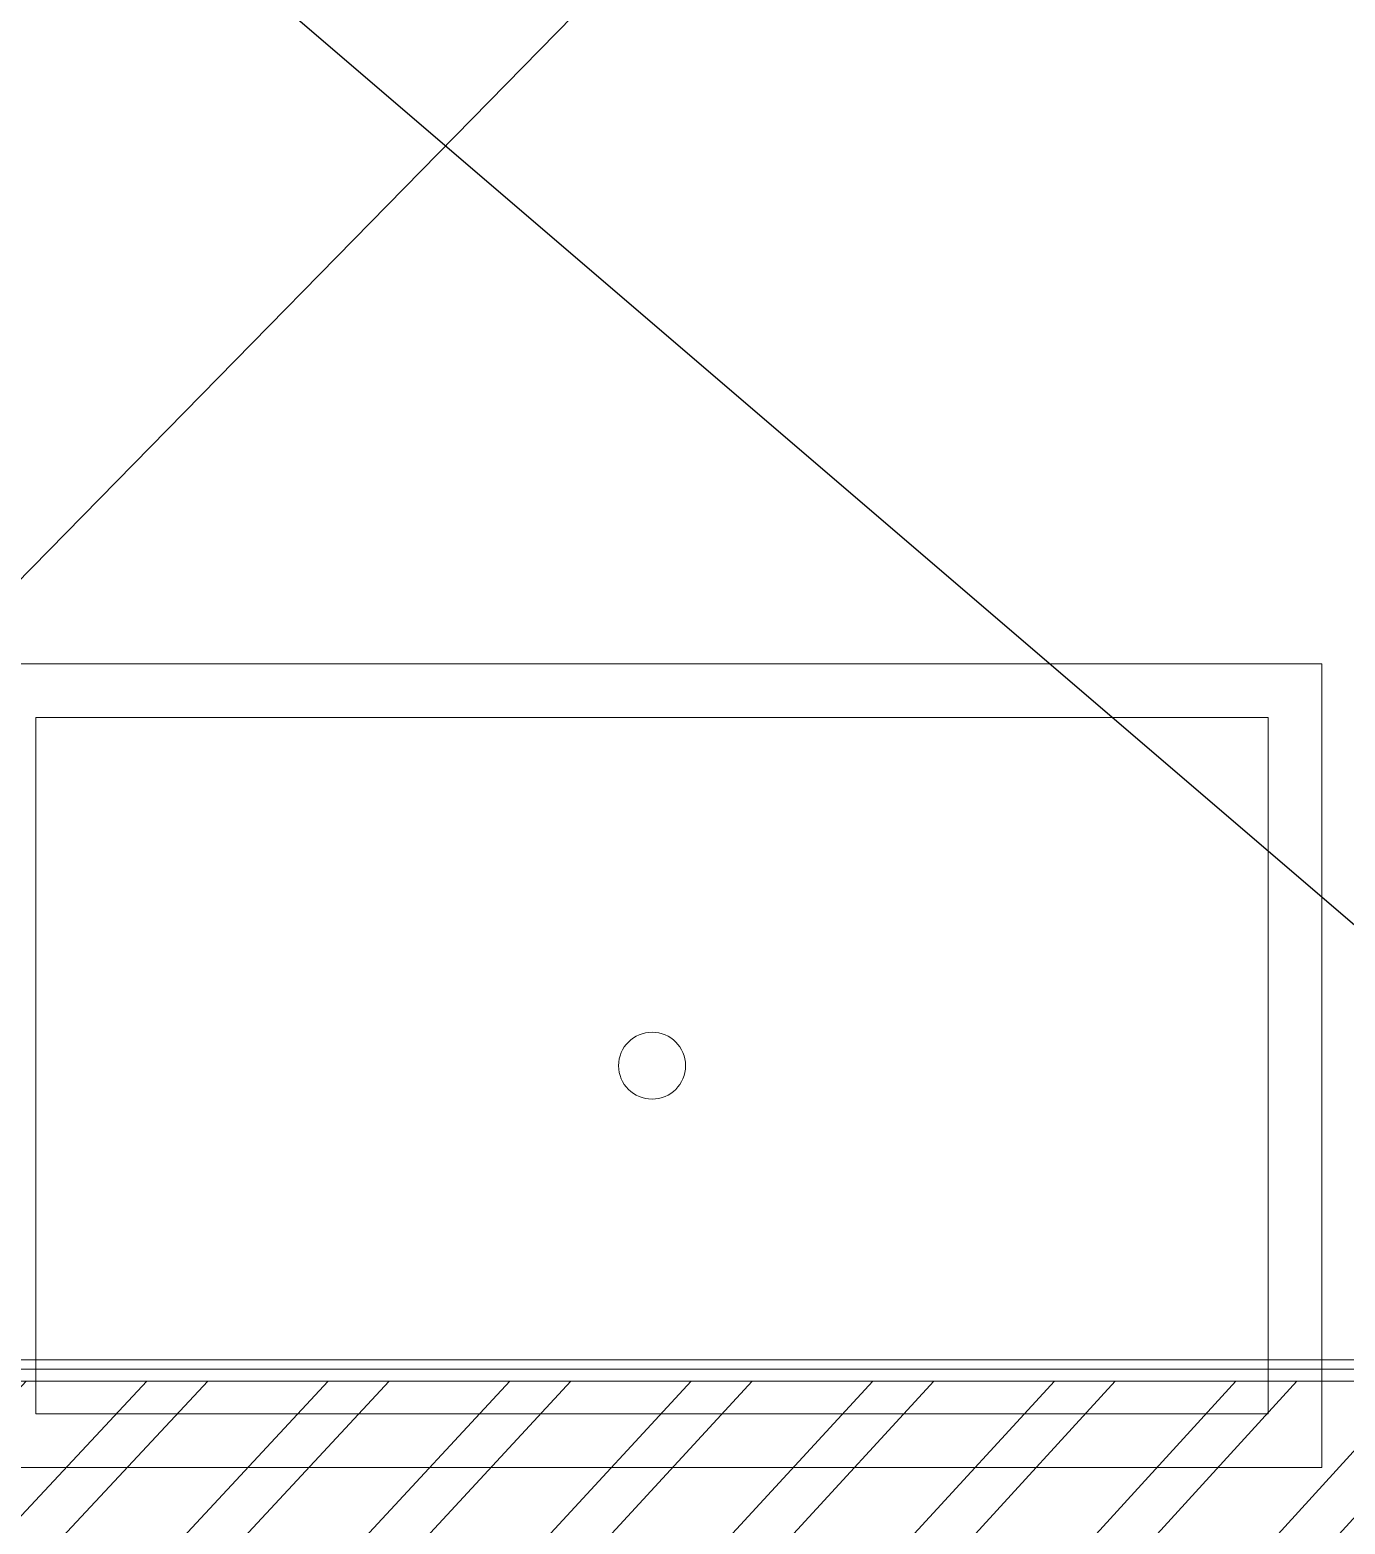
# Model space of a CAD drawing. Header units: millimetres. Extents: x -32 to 417638015, y -35 to 175284279.
# Drawn here: x 416314370 to 416315352, y 175266169 to 175267285 of the extents above; entities that cross this region are included whole.
import ezdxf
from ezdxf.enums import TextEntityAlignment as Align

# ---------------------------------------------------------------- set-up
doc = ezdxf.new("R2010")
doc.units = ezdxf.units.MM
for name, color, linetype, lineweight in [('_ЭМ_ТХ_пищеблок', 7, 'Continuous', 30), ('Атрибут', 7, 'Continuous', 5), ('Оборудование', 7, 'Continuous', 18), ('Перекрытие', 7, 'Continuous', 18), ('Стены отделка', 7, 'Continuous', 30), ('Стены штриховка', 7, 'Continuous', 9), ('ШТРИХОВКА', 252, 'Continuous', 15)]:
    doc.layers.add(name, color=color, linetype=linetype, lineweight=lineweight)
doc.layers.add('PDF __ЭМ_Надписи', color=7, linetype='Continuous')
doc.layers.add('ЭОМ_Лотки рабочие', color=5, linetype='Continuous')
doc.styles.add('ISOCPEUR', font='isocpeur.ttf', dxfattribs={"width": 0.85, "height": 274.9999999999997})

# ---------------------------------------------------------------- blocks, each defined once
blk = doc.blocks.new('_ЭМ_ТХ_Пищеблок')
at = {"layer": 'Оборудование', "color": 8}
blk.add_lwpolyline([(56079.54569158069, 37266.90521331184), (56079.54569158069, 36666.90521331184), (57079.54569158069, 36666.90521331184), (57079.54569158069, 37266.90521331184), (56079.54569158069, 37266.90521331184)], dxfattribs=at)
blk.add_lwpolyline([(56119.54569158069, 37226.90521331184), (56119.54569158069, 36706.90521331184), (57039.54569158069, 36706.90521331184), (57039.54569158069, 37226.90521331184)], close=True, dxfattribs=at)
blk.add_circle((56579.54569158069, 36966.90521331184), 25, dxfattribs=at)
at = {"layer": 'Атрибут', "color": 8, "style": 'ISOCPEUR', "width": 0.85}
blk.add_attdef('№_ПОЗИЦИИ', text='', height=150, rotation=90, dxfattribs=at).set_placement((58331.67525722168, 39155.16258932042), align=Align.MIDDLE_CENTER)
blk = doc.blocks.new('ТХ пищеблок....')
at = {"layer": 'Оборудование', "color": 8}
blk.add_lwpolyline([(3414.254042823799, 21934.76255490578), (3414.254042823799, 21334.76255490578), (4414.254042823799, 21334.76255490578), (4414.254042823799, 21934.76255490578), (3414.254042823799, 21934.76255490578)], dxfattribs=at)
blk.add_lwpolyline([(3454.254042823799, 21894.76255490578), (3454.254042823799, 21374.76255490578), (4374.254042823799, 21374.76255490578), (4374.254042823799, 21894.76255490578)], close=True, dxfattribs=at)
blk.add_circle((3914.254042823799, 21634.76255490578), 25, dxfattribs=at)
blk = doc.blocks.new('1 этаж')
at = {"layer": 'Стены штриховка'}
h = blk.add_hatch(dxfattribs=at)
h.set_pattern_fill('ANSI32', color=8, scale=10)
h.set_pattern_definition([(45, (-31496.66335460375, 188.9018102923583), (-67.35192090801866, 67.35192090801866), []), (45, (-31451.76205460375, 188.9018102923583), (-67.35192090801866, 67.35192090801866), [])])
h.paths.add_polyline_path([(52009.72744670551, 36756.00458051563), (51889.72744670551, 36758.03416675469), (51889.72744670551, 33327.30453593125), (52009.72744670551, 33327.30453593125)])
h.paths.add_polyline_path([(51889.72744670551, 34752.83762857817), (51882.77834950708, 34765.18170692473), (49538.08537243839, 34765.18170692473), (49538.08537243839, 34645.18170692473), (51889.72744670551, 34645.18170692473)])
h.paths.add_polyline_path([(51889.72744670551, 34495.1817069247), (49538.08537243839, 34495.18170692475), (49538.08537243839, 34375.1817069247), (51889.72744670551, 34375.1817069247)])
at = {"layer": 'Перекрытие', "color": 8}
blk.add_line((50946.64802884997, 36161.62990612257), (49975.50183211884, 35171.12228041035), dxfattribs=at)
at = {"layer": 'Стены отделка', "color": 8, "lineweight": 9}
for p, q in [((51873.82744670552, 34781.08170692471), (49593.08537243836, 34781.08170692471)), ((51889.72744670551, 34765.18170692473), (49538.08537243839, 34765.18170692473))]:
    blk.add_line(p, q, dxfattribs=at)
at = {"layer": 'Стены штриховка', "color": 8}
blk.add_line((51873.82744670549, 34774.18170692468), (49593.08537243836, 34774.18170692475), dxfattribs=at)
at = {"layer": 'ЭОМ_Лотки рабочие'}
blk.add_blockref('ТХ пищеблок....', (46722.0575752336, 13366.04446869802), dxfattribs=at)

msp = doc.modelspace()

# ---------------------------------------------------------------- linework, layer by layer
at = {"layer": 'PDF __ЭМ_Надписи', "lineweight": 25}
msp.add_lwpolyline([(416315543.1232762, 175266458.3808752), (416307916.9190088, 175272998.5953424), (416304432.9067394, 175272998.5953424)], dxfattribs=at)

# ---------------------------------------------------------------- block references
at = {"layer": '_ЭМ_ТХ_пищеблок', "lineweight": 50}
msp.add_blockref('_ЭМ_ТХ_Пищеблок', (416258254.8670169, 175229544.5649611), dxfattribs=at)
at = {"layer": 'ШТРИХОВКА'}
msp.add_blockref('1 этаж', (416264198.1010904, 175231510.6631508), dxfattribs=at)

doc.saveas('drawing.dxf')
